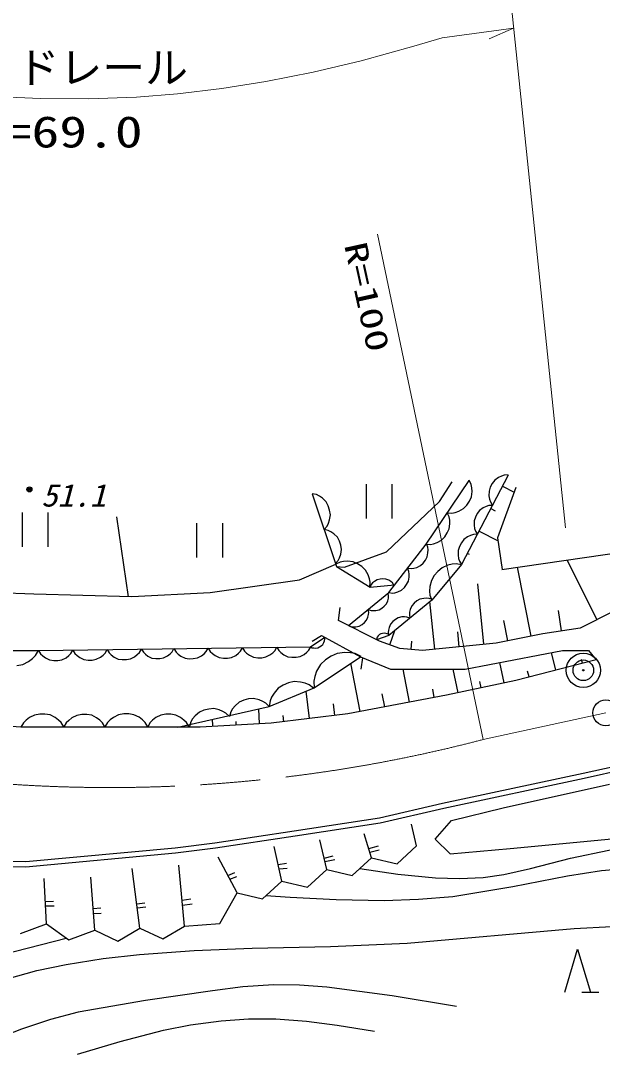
# Model space of a CAD drawing. Units: millimetres, scale not verified. Extents: x 40000 to 680000, y 20000 to 380000.
# Drawn here: x 133824 to 167770, y 258149 to 318486 of the extents above; entities that cross this region are included whole.
import ezdxf
from ezdxf.enums import TextEntityAlignment as Align

# ---------------------------------------------------------------- set-up
doc = ezdxf.new("R2010")
doc.units = ezdxf.units.MM
doc.header["$LTSCALE"] = 1000
doc.linetypes.add('CHAIN', pattern=[18.5, 12, -1.5, 3.5, -1.5])
for name, color, linetype, lineweight in [('M-BGD', 7, 'Continuous', 25), ('M-BMK', 2, 'CHAIN', 13), ('M-BMK-SRVR', 3, 'Continuous', 25), ('M-STR-HTXT', 7, 'Continuous', 13)]:
    doc.layers.add(name, color=color, linetype=linetype, lineweight=lineweight)
doc.styles.add('ＭＳ ゴシック', font='')
doc.styles.get('ＭＳ ゴシック').set_extended_font_data('MS Gothic')

msp = doc.modelspace()

# ---------------------------------------------------------------- linework, layer by layer
at = {"layer": 'M-BGD'}
for p, q in [((153987, 291435), (153987, 289435)), ((155507, 289435), (155507, 291435)), ((157486, 287932), (159992, 291637)), ((158269, 290416), (159004, 291559)), ((162281, 291964), (159556, 286733)), ((160121, 291416), (160008, 291659)), ((161343, 291463), (161232, 291250)), ((161490, 291657), (161343, 291463)), ((161707, 291815), (161490, 291657)), ((161887, 291901), (161707, 291815)), ((162049, 291952), (161887, 291901)), ((162282, 291966), (162049, 291952)), ((151090, 290818), (150839, 290874)), ((150839, 290874), (152256, 286624)), ((160158, 291224), (160121, 291416)), ((160129, 290689), (160169, 290995)), ((160169, 290995), (160158, 291224)), ((161157, 291019), (161153, 290750)), ((161232, 291250), (161157, 291019)), ((162719, 291232), (161658, 288294)), ((161940, 291310), (162619, 290956)), ((151257, 290735), (151090, 290818)), ((151437, 290610), (151257, 290735)), ((151646, 290401), (151437, 290610)), ((151771, 290164), (151646, 290401)), ((155167, 287477), (158269, 290416)), ((159857, 290206), (160012, 290434)), ((160012, 290434), (160129, 290689)), ((161153, 290750), (161185, 290553)), ((161185, 290553), (161236, 290391)), ((161236, 290391), (161358, 290192)), ((133917, 289774), (133917, 287774)), ((135437, 287774), (135437, 289774)), ((151855, 289914), (151771, 290164)), ((151897, 289650), (151855, 289914)), ((151855, 289357), (151897, 289650)), ((158827, 289522), (158719, 289754)), ((158719, 289754), (158987, 289740)), ((158987, 289740), (159178, 289777)), ((159178, 289777), (159396, 289852)), ((159396, 289852), (159665, 290003)), ((159665, 290003), (159857, 290206)), ((160466, 289714), (160361, 289512)), ((160605, 289899), (160466, 289714)), ((160812, 290048), (160605, 289899)), ((160983, 290130), (160812, 290048)), ((161137, 290179), (160983, 290130)), ((161358, 290192), (161137, 290179)), ((161259, 290002), (161516, 289869)), ((139413, 289518), (140091, 284854)), ((144095, 289152), (144095, 287152)), ((145615, 287152), (145615, 289152)), ((151702, 288982), (151785, 289149)), ((151785, 289149), (151855, 289357)), ((158862, 289338), (158827, 289522)), ((158835, 288826), (158873, 289118)), ((158873, 289118), (158862, 289338)), ((160289, 289292), (160285, 289037)), ((160285, 289037), (160316, 288850)), ((160361, 289512), (160289, 289292)), ((151535, 288787), (151702, 288982)), ((151774, 288734), (151535, 288787)), ((151933, 288654), (151774, 288734)), ((152106, 288535), (151933, 288654)), ((152305, 288335), (152106, 288535)), ((158575, 288364), (158723, 288583)), ((158723, 288583), (158835, 288826)), ((160086, 288442), (159905, 288356)), ((160248, 288493), (160086, 288442)), ((160480, 288507), (160248, 288493)), ((160316, 288850), (160365, 288696)), ((160365, 288696), (160480, 288507)), ((160578, 288695), (161683, 288119)), ((152425, 288110), (152305, 288335)), ((152504, 287870), (152425, 288110)), ((152544, 287618), (152504, 287870)), ((155307, 285099), (157486, 287932)), ((157486, 287932), (157742, 287918)), ((157579, 287757), (157502, 287952)), ((157742, 287918), (157926, 287953)), ((157926, 287953), (158134, 288025)), ((158134, 288025), (158391, 288170)), ((158391, 288170), (158575, 288364)), ((159542, 288004), (159431, 287791)), ((159688, 288198), (159542, 288004)), ((159905, 288356), (159688, 288198)), ((161658, 288294), (161921, 286450)), ((152438, 287140), (152504, 287339)), ((152504, 287339), (152544, 287618)), ((152718, 286580), (155167, 287477)), ((157550, 287188), (157596, 287425)), ((157598, 287605), (157579, 287757)), ((157596, 287425), (157598, 287605)), ((159355, 287560), (159351, 287291)), ((159351, 287291), (159384, 287094)), ((159431, 287791), (159355, 287560)), ((159897, 287387), (159992, 287337)), ((161910, 286449), (169196, 287502)), ((150106, 285845), (152211, 286760)), ((152199, 286795), (152358, 286981)), ((152463, 286880), (152211, 286760)), ((152242, 286632), (152718, 286580)), ((152256, 286624), (154217, 285426)), ((152358, 286981), (152438, 287140)), ((152663, 286920), (152463, 286880)), ((152903, 286934), (152663, 286920)), ((153222, 286894), (152903, 286934)), ((153489, 286775), (153222, 286894)), ((153728, 286615), (153489, 286775)), ((153942, 286416), (153728, 286615)), ((156938, 286569), (157155, 286675)), ((157155, 286675), (157315, 286824)), ((157315, 286824), (157447, 286995)), ((157447, 286995), (157550, 287188)), ((159556, 286733), (157813, 284663)), ((158750, 286698), (158417, 286554)), ((159013, 286759), (158750, 286698)), ((159241, 286778), (159013, 286759)), ((159552, 286728), (159241, 286778)), ((159384, 287094), (159435, 286932)), ((159435, 286932), (159556, 286733)), ((167464, 283519), (165723, 287000)), ((154102, 286136), (153942, 286416)), ((154182, 285910), (154102, 286136)), ((156481, 286330), (156404, 286525)), ((156404, 286525), (156613, 286501)), ((156453, 285762), (156499, 285999)), ((156501, 286179), (156481, 286330)), ((156499, 285999), (156501, 286179)), ((156613, 286501), (156764, 286521)), ((156764, 286521), (156938, 286569)), ((157959, 286093), (157791, 285811)), ((158167, 286341), (157959, 286093)), ((158417, 286554), (158167, 286341)), ((163623, 282565), (162820, 286580)), ((144882, 285110), (150106, 285845)), ((154222, 285711), (154182, 285910)), ((154209, 285431), (154222, 285711)), ((154289, 285572), (154217, 285426)), ((154217, 285426), (155650, 285545)), ((154366, 285663), (154289, 285572)), ((154471, 285756), (154366, 285663)), ((154631, 285854), (154471, 285756)), ((154796, 285895), (154631, 285854)), ((154964, 285909), (154796, 285895)), ((155133, 285895), (154964, 285909)), ((155308, 285826), (155133, 285895)), ((155426, 285751), (155308, 285826)), ((155517, 285674), (155426, 285751)), ((155612, 285542), (155517, 285674)), ((156057, 285248), (156218, 285397)), ((156218, 285397), (156349, 285568)), ((156349, 285568), (156453, 285762)), ((157707, 285459), (157691, 285189)), ((157791, 285811), (157707, 285459)), ((160861, 282084), (160503, 285621)), ((128310, 285274), (134595, 285029)), ((134595, 285029), (140311, 284865)), ((140311, 284865), (144882, 285110)), ((152951, 283171), (155307, 285099)), ((155298, 284898), (155273, 285071)), ((155285, 284771), (155298, 284898)), ((155307, 285099), (155515, 285075)), ((155515, 285075), (155667, 285094)), ((155667, 285094), (155840, 285143)), ((155840, 285143), (156057, 285248)), ((157691, 285189), (157711, 284961)), ((157711, 284961), (157813, 284663)), ((152365, 283464), (152474, 284227)), ((154749, 284100), (154908, 284191)), ((154908, 284191), (155047, 284305)), ((155047, 284305), (155167, 284442)), ((155167, 284442), (155250, 284626)), ((155250, 284626), (155285, 284771)), ((157813, 284663), (155307, 282593)), ((156657, 284325), (156564, 284116)), ((156792, 284481), (156657, 284325)), ((156949, 284611), (156792, 284481)), ((157128, 284715), (156949, 284611)), ((157351, 284766), (157128, 284715)), ((157520, 284774), (157351, 284766)), ((157664, 284760), (157520, 284774)), ((157851, 284694), (157664, 284760)), ((157987, 281793), (157706, 284574)), ((154006, 283492), (154089, 283676)), ((154089, 283676), (154124, 283821)), ((154137, 283948), (154112, 284121)), ((154112, 284121), (154276, 284062)), ((154124, 283821), (154137, 283948)), ((154276, 284062), (154403, 284049)), ((154403, 284049), (154553, 284056)), ((154553, 284056), (154749, 284100)), ((155860, 283631), (155692, 283533)), ((156069, 283679), (155860, 283631)), ((156229, 283687), (156069, 283679)), ((156364, 283674), (156229, 283687)), ((156540, 283612), (156364, 283674)), ((156524, 283951), (156511, 283808)), ((156511, 283808), (156540, 283612)), ((156564, 284116), (156524, 283951)), ((165393, 282865), (165213, 284065)), ((168444, 284009), (166483, 283028)), ((154762, 282266), (152365, 283464)), ((152951, 283171), (153116, 283112)), ((153116, 283112), (153242, 283099)), ((153242, 283099), (153392, 283106)), ((153392, 283106), (153588, 283150)), ((153588, 283150), (153747, 283241)), ((153747, 283241), (153886, 283355)), ((153886, 283355), (154006, 283492)), ((155329, 283068), (155292, 282912)), ((155416, 283264), (155329, 283068)), ((155544, 283411), (155416, 283264)), ((155692, 283533), (155544, 283411)), ((162260, 282293), (162026, 283463)), ((166483, 283028), (164304, 282702)), ((150741, 281939), (151570, 282491)), ((150839, 282266), (151384, 282593)), ((151384, 282593), (153661, 281350)), ((151576, 282375), (151570, 282491)), ((155307, 282593), (154588, 282353)), ((154608, 282444), (154588, 282353)), ((154638, 282505), (154608, 282444)), ((154684, 282570), (154638, 282505)), ((154760, 282646), (154684, 282570)), ((154846, 282692), (154760, 282646)), ((154937, 282722), (154846, 282692)), ((155033, 282737), (154937, 282722)), ((155139, 282722), (155033, 282737)), ((155215, 282697), (155139, 282722)), ((155276, 282667), (155215, 282697)), ((155347, 282606), (155276, 282667)), ((155292, 282912), (155279, 282777)), ((155279, 282777), (155307, 282593)), ((155361, 282048), (155668, 282891)), ((159424, 281939), (159336, 282803)), ((164304, 282702), (161579, 282157)), ((134869, 281721), (150741, 281939)), ((138751, 281574), (138868, 281776)), ((138868, 281776), (138991, 281577)), ((140751, 281602), (140868, 281803)), ((140868, 281803), (140985, 281615)), ((142656, 281638), (142768, 281829)), ((142768, 281829), (142891, 281631)), ((144650, 281655), (144768, 281857)), ((144768, 281857), (144890, 281658)), ((146650, 281683), (146767, 281884)), ((146767, 281884), (146890, 281686)), ((148650, 281710), (148767, 281912)), ((148767, 281912), (148890, 281713)), ((150650, 281737), (150767, 281939)), ((150738, 281936), (150843, 281886)), ((150843, 281886), (150927, 281870)), ((150927, 281870), (151026, 281864)), ((151026, 281864), (151160, 281881)), ((151160, 281881), (151270, 281931)), ((151270, 281931), (151370, 281997)), ((151370, 281997), (151459, 282081)), ((151459, 282081), (151526, 282197)), ((151526, 282197), (151559, 282291)), ((151559, 282291), (151576, 282375)), ((155961, 281830), (154762, 282266)), ((157268, 281721), (155961, 281830)), ((156614, 281775), (156656, 282271)), ((161579, 282157), (157268, 281721)), ((126260, 281721), (134869, 281721)), ((134289, 281083), (134521, 281257)), ((134521, 281257), (134695, 281431)), ((134695, 281431), (134869, 281721)), ((134869, 281721), (134991, 281522)), ((134991, 281522), (135113, 281404)), ((135113, 281404), (135275, 281286)), ((135275, 281286), (135516, 281170)), ((135997, 281136), (136236, 281180)), ((136236, 281180), (136474, 281303)), ((136474, 281303), (136633, 281425)), ((136633, 281425), (136751, 281547)), ((136751, 281547), (136868, 281748)), ((136868, 281748), (136991, 281550)), ((136991, 281550), (137113, 281432)), ((137113, 281432), (137274, 281314)), ((137274, 281314), (137516, 281197)), ((137516, 281197), (137756, 281160)), ((137996, 281164), (138236, 281207)), ((138236, 281207), (138474, 281330)), ((138474, 281330), (138633, 281452)), ((138633, 281452), (138751, 281574)), ((138991, 281577), (139113, 281459)), ((139113, 281459), (139274, 281341)), ((139274, 281341), (139516, 281225)), ((139516, 281225), (139756, 281188)), ((139756, 281188), (139996, 281191)), ((139996, 281191), (140236, 281234)), ((140236, 281234), (140474, 281358)), ((140474, 281358), (140632, 281480)), ((140632, 281480), (140751, 281602)), ((140985, 281615), (141100, 281502)), ((141100, 281502), (141254, 281390)), ((141254, 281390), (141483, 281280)), ((141483, 281280), (141712, 281245)), ((141712, 281245), (141940, 281248)), ((141940, 281248), (142167, 281289)), ((142167, 281289), (142394, 281406)), ((142394, 281406), (142544, 281522)), ((142544, 281522), (142656, 281638)), ((142891, 281631), (143012, 281513)), ((143012, 281513), (143174, 281395)), ((143174, 281395), (143415, 281278)), ((143415, 281278), (143656, 281241)), ((143656, 281241), (143896, 281245)), ((143896, 281245), (144135, 281288)), ((144135, 281288), (144374, 281411)), ((144374, 281411), (144532, 281533)), ((144532, 281533), (144650, 281655)), ((144890, 281658), (145012, 281540)), ((145012, 281540), (145174, 281422)), ((145174, 281422), (145415, 281306)), ((145415, 281306), (145656, 281269)), ((145656, 281269), (145896, 281272)), ((145896, 281272), (146135, 281315)), ((146135, 281315), (146373, 281439)), ((146373, 281439), (146532, 281561)), ((146532, 281561), (146650, 281683)), ((146890, 281686), (147012, 281568)), ((147012, 281568), (147173, 281450)), ((147173, 281450), (147415, 281333)), ((147415, 281333), (147656, 281296)), ((147656, 281296), (147896, 281300)), ((147896, 281300), (148135, 281343)), ((148135, 281343), (148373, 281466)), ((148373, 281466), (148532, 281588)), ((148532, 281588), (148650, 281710)), ((148890, 281713), (149012, 281595)), ((149012, 281595), (149173, 281477)), ((149173, 281477), (149415, 281360)), ((149415, 281360), (149655, 281324)), ((149655, 281324), (149895, 281327)), ((149895, 281327), (150135, 281370)), ((150135, 281370), (150373, 281494)), ((150373, 281494), (150531, 281616)), ((150531, 281616), (150650, 281737)), ((150948, 279541), (153661, 281350)), ((151607, 281171), (151314, 280896)), ((151937, 281390), (151607, 281171)), ((152303, 281555), (151937, 281390)), ((152742, 281610), (152303, 281555)), ((153072, 281592), (152742, 281610)), ((153346, 281537), (153072, 281592)), ((153694, 281372), (153346, 281537)), ((153661, 281350), (155416, 280631)), ((153781, 281285), (153672, 280631)), ((159774, 280631), (165441, 281721)), ((167402, 281176), (162717, 279977)), ((165059, 280577), (164798, 281597)), ((165441, 281721), (166966, 281721)), ((166621, 280976), (166564, 281200)), ((197445, 281400), (166646, 274540)), ((166966, 281721), (167402, 281176)), ((133593, 280851), (133941, 280909)), ((133941, 280909), (134289, 281083)), ((135516, 281170), (135757, 281133)), ((135757, 281133), (135997, 281136)), ((137756, 281160), (137996, 281164)), ((151314, 280896), (151095, 280512)), ((153631, 278152), (153099, 280975)), ((155416, 280631), (159774, 280631)), ((156519, 278697), (156154, 280631)), ((159357, 279251), (159058, 280631)), ((162045, 279832), (161788, 281018)), ((197510, 281107), (166710, 274247)), ((150985, 280200), (150930, 279926)), ((151095, 280512), (150985, 280200)), ((162717, 279977), (158685, 279106)), ((163497, 280177), (163412, 280512)), ((148333, 278452), (150948, 279541)), ((148858, 279520), (148613, 279236)), ((149147, 279701), (148858, 279520)), ((149457, 279830), (149147, 279701)), ((149789, 279908), (149457, 279830)), ((150164, 279882), (149789, 279908)), ((150435, 279813), (150164, 279882)), ((150655, 279723), (150435, 279813)), ((150918, 279529), (150655, 279723)), ((150930, 279926), (150948, 279541)), ((157963, 278969), (157869, 279468)), ((160701, 279541), (160622, 279907)), ((133840, 277253), (109541, 278779)), ((146851, 278821), (146583, 278705)), ((147130, 278892), (146851, 278821)), ((147421, 278915), (147130, 278892)), ((147735, 278846), (147421, 278915)), ((147957, 278753), (147735, 278846)), ((148380, 278775), (148333, 278452)), ((148471, 278995), (148380, 278775)), ((148613, 279236), (148471, 278995)), ((150676, 277744), (150480, 279347)), ((158685, 279106), (152910, 278016)), ((155075, 278425), (154931, 279187)), ((142994, 277253), (148333, 278452)), ((144523, 278236), (144256, 278119)), ((144802, 278306), (144523, 278236)), ((145093, 278330), (144802, 278306)), ((145408, 278261), (145093, 278330)), ((145629, 278168), (145408, 278261)), ((145804, 278063), (145629, 278168)), ((146188, 278308), (146083, 278134)), ((146339, 278495), (146188, 278308)), ((146583, 278705), (146339, 278495)), ((147761, 277444), (147726, 278316)), ((148132, 278649), (147957, 278753)), ((148330, 278451), (148132, 278649)), ((152165, 277925), (152083, 278599)), ((134139, 277654), (133990, 277504)), ((134339, 277805), (134139, 277654)), ((134638, 277955), (134339, 277805)), ((134938, 278006), (134638, 277955)), ((135238, 278007), (134938, 278006)), ((135538, 277958), (135238, 278007)), ((135839, 277809), (135538, 277958)), ((136039, 277659), (135839, 277809)), ((136190, 277510), (136039, 277659)), ((136627, 277645), (136484, 277500)), ((136819, 277789), (136627, 277645)), ((137106, 277934), (136819, 277789)), ((137394, 277983), (137106, 277934)), ((137682, 277984), (137394, 277983)), ((137970, 277937), (137682, 277984)), ((138259, 277793), (137970, 277937)), ((138451, 277650), (138259, 277793)), ((138596, 277506), (138451, 277650)), ((139039, 277668), (138890, 277517)), ((139239, 277818), (139039, 277668)), ((139538, 277969), (139239, 277818)), ((139838, 278020), (139538, 277969)), ((140138, 278021), (139838, 278020)), ((140438, 277971), (140138, 278021)), ((140739, 277822), (140438, 277971)), ((140939, 277673), (140739, 277822)), ((141090, 277523), (140939, 277673)), ((141527, 277658), (141384, 277514)), ((141719, 277803), (141527, 277658)), ((142006, 277948), (141719, 277803)), ((142294, 277997), (142006, 277948)), ((142582, 277997), (142294, 277997)), ((142870, 277950), (142582, 277997)), ((143159, 277807), (142870, 277950)), ((143351, 277664), (143159, 277807)), ((143496, 277520), (143351, 277664)), ((143860, 277723), (143756, 277548)), ((144011, 277910), (143860, 277723)), ((144256, 278119), (144011, 277910)), ((145037, 277335), (145022, 277708)), ((146002, 277866), (145804, 278063)), ((146083, 278134), (146002, 277866)), ((146399, 277389), (146391, 277576)), ((152910, 278016), (148442, 277471)), ((149187, 277562), (149143, 277918)), ((133990, 277504), (133840, 277253)), ((142994, 277253), (133840, 277253)), ((136340, 277260), (136190, 277510)), ((136484, 277500), (136340, 277260)), ((138740, 277267), (138596, 277506)), ((138890, 277517), (138740, 277267)), ((141240, 277274), (141090, 277523)), ((141384, 277514), (141240, 277274)), ((144301, 277253), (142994, 277253)), ((143640, 277280), (143496, 277520)), ((143675, 277280), (143673, 277318)), ((143756, 277548), (143675, 277280)), ((148442, 277471), (144301, 277253)), ((166646, 274540), (158448, 272789)), ((166710, 274247), (158513, 272497)), ((161985, 272539), (168188, 273927)), ((158448, 272789), (154758, 271938)), ((158513, 272497), (154814, 271643)), ((158964, 271805), (161985, 272539)), ((154758, 271938), (149790, 271181)), ((154814, 271643), (149835, 270884)), ((156922, 270310), (156637, 271580)), ((158022, 270706), (158964, 271805)), ((149790, 271181), (145153, 270471)), ((154305, 269626), (153870, 271020)), ((145153, 270471), (142835, 270187)), ((149835, 270884), (145194, 270174)), ((151687, 268941), (151290, 270678)), ((154136, 270169), (154698, 270324)), ((155796, 269270), (156922, 270310)), ((158022, 270706), (158883, 269846)), ((162393, 270172), (169413, 270825)), ((142835, 270187), (134117, 269383)), ((142867, 269889), (134127, 269083)), ((145194, 270174), (142867, 269889)), ((149070, 268257), (148617, 270274)), ((151535, 269607), (152063, 269745)), ((154204, 269949), (154756, 270093)), ((158883, 269846), (162393, 270172)), ((134127, 269083), (131879, 269131)), ((134117, 269383), (131893, 269430)), ((143392, 265639), (143052, 269186)), ((146452, 267572), (145352, 269652)), ((148851, 269229), (149341, 269311)), ((151581, 269408), (152150, 269513)), ((153179, 268585), (154305, 269626)), ((154305, 269626), (155796, 269270)), ((140774, 265518), (140337, 268993)), ((145915, 268588), (146330, 268761)), ((146032, 268367), (146445, 268529)), ((148907, 268983), (149370, 269021)), ((150561, 267901), (151687, 268941)), ((151687, 268941), (153179, 268585)), ((135325, 265773), (135201, 268422)), ((138157, 265397), (137912, 268494)), ((147944, 267216), (149070, 268257)), ((149070, 268257), (150561, 267901)), ((145438, 265789), (146452, 267572)), ((146452, 267572), (147944, 267216)), ((135265, 267062), (135747, 267081)), ((135276, 266820), (135776, 266820)), ((138057, 266664), (138498, 266704)), ((140596, 266939), (141075, 266994)), ((140625, 266708), (141133, 266762)), ((143248, 267138), (143752, 267226)), ((143276, 266849), (143839, 266936)), ((138080, 266366), (138527, 266386)), ((133809, 265206), (135325, 265773)), ((135325, 265773), (136641, 264830)), ((139498, 264760), (140774, 265518)), ((140774, 265518), (142115, 264881)), ((142115, 264881), (143392, 265639)), ((143392, 265639), (145438, 265789)), ((136641, 264830), (138157, 265397)), ((138157, 265397), (139498, 264760)), ((165576, 261779), (166326, 264279)), ((166326, 264279), (167076, 261779)), ((166576, 261779), (167576, 261779))]:
    msp.add_line(p, q, dxfattribs=at)
for points in [[(153620, 268993), (155833, 268670), (158037, 268450), (159431, 268409), (160813, 268478), (162020, 268646), (163577, 268989), (165909, 269601), (168148, 270068), (169542, 270226), (171144, 270291), (172747, 270247), (174469, 270096), (178633, 269489), (182907, 268752), (185032, 268198), (187133, 267541), (189028, 266901)], [(186411, 266089), (183956, 266958), (181284, 267790), (179574, 268210), (177607, 268575), (175421, 268857), (173333, 269024), (171531, 269078), (169532, 269022), (167714, 268852), (165735, 268557), (162557, 267929), (159040, 267346), (157046, 267181), (155042, 267117), (152234, 267160), (149547, 267300), (148133, 267391)], [(125810, 259141), (127901, 260328), (130041, 261411), (131336, 261959), (133037, 262552), (134776, 263033), (136475, 263399), (138648, 263746), (140754, 263980), (143947, 264211), (147344, 264349), (151907, 264440), (156380, 264632), (166132, 265493), (168328, 265617), (170437, 265632), (173835, 265465), (177127, 265204), (180456, 264916)], [(122381, 259773), (124085, 260851), (125828, 261835), (126910, 262340), (128192, 262812), (136489, 264939)], [(159253, 260946), (155505, 261554), (151686, 262066), (150089, 262187), (148588, 262205), (146797, 262083), (145010, 261858), (141113, 261298), (137175, 260612), (135569, 260187), (133864, 259618), (131012, 258510)], [(137148, 258149), (139637, 258902), (142154, 259556), (143727, 259867), (145517, 260110), (147117, 260219), (148716, 260218), (150508, 260086), (152294, 259855), (154471, 259502)]]:
    msp.add_lwpolyline(points, dxfattribs=at)
for radius in [150, 90, 30]:
    msp.add_circle((134335, 291126), radius, dxfattribs=at)
at = {"layer": 'M-BMK'}
msp.add_line((160816, 276523), (167970, 278083), dxfattribs=at)
msp.add_arc((139011, 359939), 86218, 264.55602, 284.64923, dxfattribs=at)
at = {"layer": 'M-BMK-SRVR'}
for centre, radius in [((166660, 280567), 1000), ((166660, 280567), 600), ((166660, 280567), 40), ((167970, 278083), 750)]:
    msp.add_circle(centre, radius, dxfattribs=at)
at = {"layer": 'M-STR-HTXT'}
for p, q in [((165620, 288880), (162467, 319298)), ((158423, 317476), (162590, 318044)), ((162590, 318044), (161160, 317425)), ((154647, 306026), (160816, 276523))]:
    msp.add_line(p, q, dxfattribs=at)
msp.add_lwpolyline([(105776, 315393), (115555, 314875), (125345, 314354), (134981, 313935), (137780, 313931), (140576, 314029), (142983, 314215), (145567, 314522), (148140, 314932), (150892, 315481), (153689, 316150), (156775, 316999), (158423, 317476)], dxfattribs=at)

# ---------------------------------------------------------------- texts
at = {"layer": 'M-BGD', "style": 'ＭＳ ゴシック', "oblique": 15, "width": 1.05}
msp.add_text('51.1', height=1320, dxfattribs=at).set_placement((135030, 289726), align=Align.BOTTOM_LEFT)
at = {"layer": 'M-STR-HTXT', "style": 'ＭＳ ゴシック'}
msp.add_text('ガードレール', height=1833, dxfattribs=at).set_placement((128587, 314280), align=Align.BOTTOM_LEFT)
at = {"layer": 'M-STR-HTXT', "style": 'ＭＳ ゴシック', "width": 1.3}
msp.add_text('L=69.0', height=1833, dxfattribs=at).set_placement((131215, 310534), align=Align.BOTTOM_LEFT)
at = {"layer": 'M-STR-HTXT', "style": 'ＭＳ ゴシック', "width": 1.45}
msp.add_text('R=100', height=1320, rotation=282.4, dxfattribs=at).set_placement((152310, 305320), align=Align.BOTTOM_LEFT)

doc.saveas('drawing.dxf')
